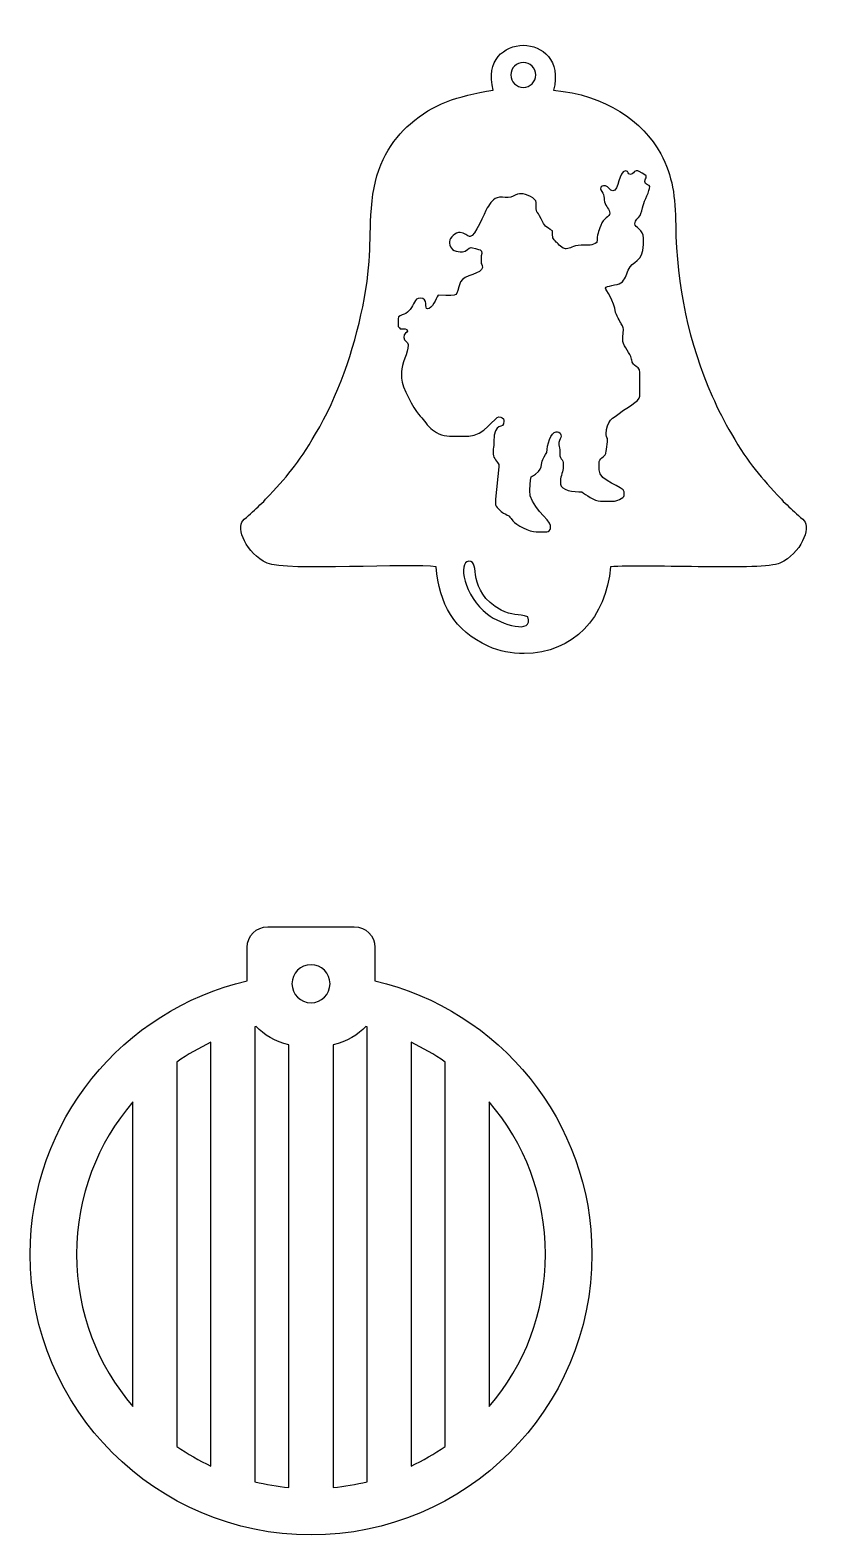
# Model space of a CAD drawing. Header units: centimetres. Extents: x 1 to 127, y -92 to 6.
# Drawn here: x 62.65 to 75.48, y -63.11 to -38.36 of the extents above; entities that cross this region are included whole.
import ezdxf

# ---------------------------------------------------------------- set-up
doc = ezdxf.new("R2010")
doc.units = ezdxf.units.CM
doc.header["$MEASUREMENT"] = 0
doc.layers.add('layer 1', color=7, linetype='Continuous')

msp = doc.modelspace()

# ---------------------------------------------------------------- linework, layer by layer
at = {"layer": 'layer 1', "color": 250}
for points, knots in [([(68.89694, -39.90139), (68.59023, -40.16755), (68.32749, -40.56914), (68.26781, -41.16967), (68.26781, -41.16967), (68.20072, -41.84489), (68.28377, -42.06746), (68.11426, -42.90975), (68.11426, -42.90975), (67.96807, -43.63621), (67.70325, -44.38298), (67.34068, -45.00299), (67.34068, -45.00299), (67.04225, -45.51332), (66.86793, -45.69786), (66.51923, -46.07709), (66.51923, -46.07709), (66.43289, -46.17098), (66.36002, -46.22747), (66.27054, -46.31324), (66.27054, -46.31324), (66.23758, -46.34481), (66.16607, -46.40578), (66.14396, -46.42937), (66.14396, -46.42937), (66.0346, -46.546), (66.19532, -46.96794), (66.54244, -47.12563), (66.54244, -47.12563), (66.84854, -47.26469), (68.91628, -47.12058), (69.32313, -47.18956), (69.32313, -47.18956), (69.36603, -47.79386), (69.61864, -48.24135), (70.17775, -48.49381), (70.17775, -48.49381), (70.35627, -48.57442), (70.55351, -48.61348), (70.76729, -48.61201), (70.76729, -48.61201), (71.57965, -48.60641), (72.11388, -48.02156), (72.18655, -47.18554), (72.18655, -47.18554), (72.4388, -47.16752), (73.19501, -47.18099), (73.72622, -47.18558), (73.72622, -47.18558), (74.29291, -47.19379), (74.82574, -47.19098), (74.96958, -47.12563), (74.96958, -47.12563), (75.3167, -46.96794), (75.47742, -46.546), (75.36806, -46.42937), (75.36806, -46.42937), (75.34595, -46.40578), (75.27444, -46.34481), (75.24148, -46.31324), (75.24148, -46.31324), (75.152, -46.22747), (75.07913, -46.17098), (74.99279, -46.07709), (74.99279, -46.07709), (74.64409, -45.69786), (74.46977, -45.51332), (74.17134, -45.00299), (74.17134, -45.00299), (74.05623, -44.80615), (73.95097, -44.59653), (73.85624, -44.37884), (73.85624, -44.37884), (73.47312, -43.5073), (73.26927, -42.57799), (73.25661, -41.56986), (73.25661, -41.56986), (73.25078, -41.10668), (73.20696, -40.76003), (73.00973, -40.39676), (73.00973, -40.39676), (72.71755, -39.85859), (72.0967, -39.42338), (71.24928, -39.35186), (71.24928, -39.35186), (71.50449, -38.36165), (69.99861, -38.37051), (70.25937, -39.34816), (70.25937, -39.34816), (69.64643, -39.45288), (69.27489, -39.57345), (68.89694, -39.90139)], [0, 0, 0, 0, 0.04166667, 0.04166667, 0.04166667, 0.04166667, 0.08333333, 0.08333333, 0.08333333, 0.08333333, 0.125, 0.125, 0.125, 0.125, 0.16666667, 0.16666667, 0.16666667, 0.16666667, 0.20833333, 0.20833333, 0.20833333, 0.20833333, 0.25, 0.25, 0.25, 0.25, 0.29166667, 0.29166667, 0.29166667, 0.29166667, 0.33333333, 0.33333333, 0.33333333, 0.33333333, 0.375, 0.375, 0.375, 0.375, 0.41666667, 0.41666667, 0.41666667, 0.41666667, 0.45833333, 0.45833333, 0.45833333, 0.45833333, 0.5, 0.5, 0.5, 0.5, 0.54166667, 0.54166667, 0.54166667, 0.54166667, 0.58333333, 0.58333333, 0.58333333, 0.58333333, 0.625, 0.625, 0.625, 0.625, 0.66666667, 0.66666667, 0.66666667, 0.66666667, 0.70833333, 0.70833333, 0.70833333, 0.70833333, 0.75, 0.75, 0.75, 0.75, 0.79166667, 0.79166667, 0.79166667, 0.79166667, 0.83333333, 0.83333333, 0.83333333, 0.83333333, 0.875, 0.875, 0.875, 0.875, 0.91666667, 0.91666667, 0.91666667, 0.91666667, 1, 1, 1, 1]), ([(70.75268, -39.30408), (70.63947, -39.30408), (70.5477, -39.21231), (70.5477, -39.0991), (70.5477, -39.0991), (70.5477, -38.98588), (70.63947, -38.89412), (70.75268, -38.89412), (70.75268, -38.89412), (70.86589, -38.89412), (70.95767, -38.98588), (70.95767, -39.0991), (70.95767, -39.0991), (70.95767, -39.21231), (70.86589, -39.30408), (70.75268, -39.30408)], [0, 0, 0, 0, 0.2, 0.2, 0.2, 0.2, 0.4, 0.4, 0.4, 0.4, 0.6, 0.6, 0.6, 0.6, 1, 1, 1, 1]), ([(72.22075, -41.00592), (72.32635, -41.00592), (72.32097, -40.6768), (72.43236, -40.6768), (72.43236, -40.6768), (72.49104, -40.6768), (72.46079, -40.73556), (72.51463, -40.73556), (72.51463, -40.73556), (72.56217, -40.73556), (72.56112, -40.6768), (72.60867, -40.6768), (72.60867, -40.6768), (72.60867, -40.6768), (72.63219, -40.6768), (72.63219, -40.6768), (72.63219, -40.6768), (72.63223, -40.6768), (72.77324, -40.74486), (72.77324, -40.75908), (72.77324, -40.75908), (72.77324, -40.81043), (72.74972, -40.80177), (72.74972, -40.85313), (72.74972, -40.85313), (72.74972, -40.91159), (72.83201, -40.90154), (72.83201, -40.9354), (72.83201, -40.9354), (72.83201, -41.00421), (72.74204, -41.16589), (72.71917, -41.24574), (72.71917, -41.24574), (72.70527, -41.29431), (72.69126, -41.37453), (72.67047, -41.40862), (72.67047, -41.40862), (72.63922, -41.45989), (72.58516, -41.48361), (72.58516, -41.54666), (72.58516, -41.54666), (72.58516, -41.60707), (72.72622, -41.6376), (72.72622, -41.78174), (72.72622, -41.78174), (72.72622, -41.78174), (72.72622, -41.88753), (72.72622, -41.88753), (72.72622, -41.88753), (72.72622, -42.18292), (72.54179, -42.14717), (72.47742, -42.30878), (72.47742, -42.30878), (72.4474, -42.38414), (72.4253, -42.47158), (72.35741, -42.51791), (72.35741, -42.51791), (72.29997, -42.55715), (72.10321, -42.56584), (72.10321, -42.60459), (72.10321, -42.60459), (72.10321, -42.62462), (72.25376, -42.82444), (72.26792, -43.00412), (72.26792, -43.00412), (72.26986, -43.02884), (72.34574, -43.16455), (72.36225, -43.1919), (72.36225, -43.1919), (72.42512, -43.29605), (72.38533, -43.29854), (72.38533, -43.43919), (72.38533, -43.43919), (72.38533, -43.43919), (72.38533, -43.45095), (72.38533, -43.45095), (72.38533, -43.45095), (72.38533, -43.53209), (72.48124, -43.64246), (72.51847, -43.72922), (72.51847, -43.72922), (72.54688, -43.79538), (72.52386, -43.82762), (72.57786, -43.86965), (72.57786, -43.86965), (72.619, -43.90168), (72.66744, -43.92488), (72.66744, -43.99166), (72.66744, -43.99166), (72.66744, -43.99166), (72.66744, -44.37957), (72.66744, -44.37957), (72.66744, -44.37957), (72.66744, -44.46504), (72.41861, -44.5926), (72.34832, -44.64819), (72.34832, -44.64819), (72.22537, -44.74543), (72.11496, -44.77962), (72.11496, -45.00259), (72.11496, -45.00259), (72.11496, -45.00259), (72.11496, -45.01434), (72.11496, -45.01434), (72.11496, -45.01434), (72.11496, -45.06517), (72.13846, -45.06171), (72.13846, -45.09663), (72.13846, -45.09663), (72.13846, -45.10085), (72.1077, -45.32408), (72.10759, -45.32435), (72.10759, -45.32435), (72.08396, -45.38397), (71.99743, -45.4019), (71.99743, -45.48453), (71.99743, -45.48453), (71.99743, -45.48453), (71.99743, -45.59032), (71.99743, -45.59032), (71.99743, -45.59032), (71.99743, -45.78156), (72.40884, -45.86924), (72.40884, -45.95472), (72.40884, -45.95472), (72.40884, -45.95472), (72.40884, -46.01351), (72.40884, -46.01351), (72.40884, -46.01351), (72.40884, -46.05918), (72.26712, -46.10754), (72.23251, -46.10754), (72.23251, -46.10754), (72.23251, -46.10754), (72.02093, -46.10754), (72.02093, -46.10754), (72.02093, -46.10754), (71.91692, -46.10754), (71.78012, -45.99813), (71.71531, -45.95472), (71.71531, -45.95472), (71.58632, -45.95472), (71.36266, -45.93077), (71.36266, -45.82543), (71.36266, -45.82543), (71.36266, -45.82543), (71.36266, -45.76666), (71.36266, -45.76666), (71.36266, -45.76666), (71.36266, -45.69517), (71.40968, -45.61478), (71.40968, -45.54331), (71.40968, -45.54331), (71.40968, -45.54331), (71.40968, -45.47278), (71.40968, -45.47278), (71.40968, -45.47278), (71.40968, -45.4462), (71.3733, -45.41303), (71.36236, -45.39078), (71.36236, -45.39078), (71.34119, -45.3477), (71.35484, -45.31812), (71.35057, -45.26151), (71.35057, -45.26151), (71.3473, -45.21812), (71.33389, -45.20063), (71.33864, -45.14372), (71.33864, -45.14372), (71.34338, -45.08707), (71.37441, -45.07279), (71.37441, -45.03785), (71.37441, -45.03785), (71.37441, -45.00789), (71.34899, -44.96732), (71.31563, -44.96732), (71.31563, -44.96732), (71.31563, -44.96732), (71.29212, -44.96732), (71.29212, -44.96732), (71.29212, -44.96732), (71.20153, -44.96732), (71.13931, -45.18719), (71.13931, -45.30822), (71.13931, -45.30822), (71.1197, -45.33749), (71.0656, -45.42017), (71.05965, -45.45189), (71.05965, -45.45189), (71.04448, -45.53282), (71.05434, -45.5641), (71.00153, -45.61712), (71.00153, -45.61712), (70.85019, -45.76914), (70.88261, -45.60283), (70.85702, -45.93198), (70.85702, -45.93198), (70.83894, -46.16479), (71.19808, -46.42301), (71.19808, -46.5072), (71.19808, -46.5072), (71.19808, -46.5072), (71.19808, -46.55422), (71.19808, -46.55422), (71.19808, -46.55422), (71.19808, -46.58164), (71.16673, -46.613), (71.13931, -46.613), (71.13931, -46.613), (71.13931, -46.613), (70.963, -46.613), (70.963, -46.613), (70.963, -46.613), (70.85704, -46.613), (70.62798, -46.49835), (70.57964, -46.43212), (70.57964, -46.43212), (70.48834, -46.30701), (70.54268, -46.37457), (70.42663, -46.30301), (70.42663, -46.30301), (70.38662, -46.27834), (70.29297, -46.20152), (70.29297, -46.1428), (70.29297, -46.1428), (70.29297, -46.1428), (70.29702, -46.07269), (70.29702, -46.07269), (70.29702, -46.07269), (70.29702, -46.07269), (70.35174, -45.54331), (70.35174, -45.54331), (70.35174, -45.54331), (70.35174, -45.54331), (70.35174, -45.5198), (70.35174, -45.5198), (70.35174, -45.5198), (70.35174, -45.48941), (70.27775, -45.41883), (70.26233, -45.36235), (70.26233, -45.36235), (70.24485, -45.29829), (70.27005, -45.20455), (70.2696, -45.13205), (70.2696, -45.13205), (70.26748, -44.76981), (70.43402, -44.95247), (70.43402, -44.79099), (70.43402, -44.79099), (70.43402, -44.79099), (70.43402, -44.77923), (70.43402, -44.77923), (70.43402, -44.77923), (70.43402, -44.74124), (70.39135, -44.72047), (70.35174, -44.72047), (70.35174, -44.72047), (70.29316, -44.72047), (70.09491, -45.03785), (69.85804, -45.03785), (69.85804, -45.03785), (69.85804, -45.03785), (69.54065, -45.03785), (69.54065, -45.03785), (69.54065, -45.03785), (69.4208, -45.03785), (69.29736, -44.9777), (69.23199, -44.91158), (69.23199, -44.91158), (69.14338, -44.82196), (69.10963, -44.7673), (69.0319, -44.67674), (69.0319, -44.67674), (68.95638, -44.58873), (68.75307, -44.22966), (68.75307, -44.08571), (68.75307, -44.08571), (68.75307, -44.08571), (68.75307, -43.97991), (68.75307, -43.97991), (68.75307, -43.97991), (68.75307, -43.85483), (68.85886, -43.65894), (68.85886, -43.54498), (68.85886, -43.54498), (68.85886, -43.54498), (68.85886, -43.53323), (68.85886, -43.53323), (68.85886, -43.53323), (68.85886, -43.48202), (68.78833, -43.47753), (68.78833, -43.41567), (68.78833, -43.41567), (68.78833, -43.34439), (68.84711, -43.33252), (68.84711, -43.30987), (68.84711, -43.30987), (68.84711, -43.25773), (68.78404, -43.27462), (68.72957, -43.27462), (68.72957, -43.27462), (68.71335, -43.2504), (68.6943, -43.2441), (68.6943, -43.21584), (68.6943, -43.21584), (68.6943, -43.21584), (68.6943, -43.11004), (68.6943, -43.11004), (68.6943, -43.11004), (68.6943, -43.05817), (68.75403, -43.04923), (68.79513, -43.03457), (68.79513, -43.03457), (68.83999, -43.01858), (68.86051, -42.9845), (68.89129, -42.95438), (68.89129, -42.95438), (68.96494, -42.88227), (68.95664, -42.76917), (69.05869, -42.76917), (69.05869, -42.76917), (69.20302, -42.76917), (69.12122, -42.94548), (69.17626, -42.94548), (69.17626, -42.94548), (69.25733, -42.94548), (69.31594, -42.77683), (69.35258, -42.72215), (69.35258, -42.72215), (69.75029, -42.72215), (69.61501, -42.75846), (69.72112, -42.50295), (69.72112, -42.50295), (69.77311, -42.37782), (70.08137, -42.37411), (70.08137, -42.2637), (70.08137, -42.2637), (70.08137, -42.21235), (70.05786, -42.22102), (70.05786, -42.16965), (70.05786, -42.16965), (70.05786, -42.16965), (70.05786, -42.12264), (70.05786, -42.12264), (70.05786, -42.12264), (70.05786, -42.05563), (70.09225, -41.99859), (70.04116, -41.97492), (70.04116, -41.97492), (70.03204, -41.9707), (69.89547, -41.93456), (69.89329, -41.93456), (69.89329, -41.93456), (69.85398, -41.93456), (69.82328, -42.00509), (69.75224, -42.00509), (69.75224, -42.00509), (69.75224, -42.00509), (69.71698, -42.00509), (69.71698, -42.00509), (69.71698, -42.00509), (69.6182, -42.00509), (69.54065, -41.95808), (69.54065, -41.86403), (69.54065, -41.86403), (69.54065, -41.86403), (69.54065, -41.84052), (69.54065, -41.84052), (69.54065, -41.84052), (69.54065, -41.76731), (69.64119, -41.68771), (69.71698, -41.68771), (69.71698, -41.68771), (69.78656, -41.68771), (69.83975, -41.75823), (69.86979, -41.75823), (69.86979, -41.75823), (69.86979, -41.75823), (69.88155, -41.75823), (69.88155, -41.75823), (69.88155, -41.75823), (69.95347, -41.75823), (70.11386, -41.36289), (70.16136, -41.28574), (70.16136, -41.28574), (70.20879, -41.20875), (70.25245, -41.12023), (70.36328, -41.1115), (70.36328, -41.1115), (70.42301, -41.1068), (70.48992, -41.12188), (70.54674, -41.1069), (70.54674, -41.1069), (70.59708, -41.09361), (70.642, -41.05295), (70.69263, -41.05295), (70.69263, -41.05295), (70.69263, -41.05295), (70.71614, -41.05295), (70.71614, -41.05295), (70.71614, -41.05295), (70.79883, -41.05295), (70.963, -41.12941), (70.963, -41.194), (70.963, -41.194), (70.963, -41.40787), (70.97251, -41.29952), (71.04521, -41.46443), (71.04521, -41.46443), (71.1029, -41.59529), (71.12381, -41.59084), (71.23335, -41.66421), (71.23335, -41.66421), (71.23335, -41.7844), (71.23014, -41.786), (71.29498, -41.84943), (71.29498, -41.84943), (71.32246, -41.8763), (71.40296, -41.95808), (71.44494, -41.95808), (71.44494, -41.95808), (71.44494, -41.95808), (71.45669, -41.95808), (71.45669, -41.95808), (71.45669, -41.95808), (71.53165, -41.95808), (71.55296, -41.89824), (71.70347, -41.89922), (71.70347, -41.89922), (71.8371, -41.90011), (71.87918, -41.90784), (71.96215, -41.85228), (71.96215, -41.85228), (71.96215, -41.71503), (71.99107, -41.68176), (72.02439, -41.57362), (72.02439, -41.57362), (72.06535, -41.44076), (72.17374, -41.43994), (72.17374, -41.37032), (72.17374, -41.37032), (72.17374, -41.3102), (72.10631, -41.26234), (72.0864, -41.1873), (72.0864, -41.1873), (72.07257, -41.1351), (72.0877, -41.11084), (72.06856, -41.06409), (72.06856, -41.06409), (72.05874, -41.04009), (72.02093, -40.98939), (72.02093, -40.97066), (72.02093, -40.97066), (72.02093, -40.94316), (72.04043, -40.92364), (72.06795, -40.92364), (72.06795, -40.92364), (72.06795, -40.92364), (72.10321, -40.92364), (72.10321, -40.92364), (72.10321, -40.92364), (72.15199, -40.92364), (72.17196, -41.00592), (72.22075, -41.00592)], [0, 0, 0, 0, 0.00854701, 0.00854701, 0.00854701, 0.00854701, 0.01709402, 0.01709402, 0.01709402, 0.01709402, 0.02564103, 0.02564103, 0.02564103, 0.02564103, 0.03418803, 0.03418803, 0.03418803, 0.03418803, 0.04273504, 0.04273504, 0.04273504, 0.04273504, 0.05128205, 0.05128205, 0.05128205, 0.05128205, 0.05982906, 0.05982906, 0.05982906, 0.05982906, 0.06837607, 0.06837607, 0.06837607, 0.06837607, 0.07692308, 0.07692308, 0.07692308, 0.07692308, 0.08547009, 0.08547009, 0.08547009, 0.08547009, 0.09401709, 0.09401709, 0.09401709, 0.09401709, 0.1025641, 0.1025641, 0.1025641, 0.1025641, 0.11111111, 0.11111111, 0.11111111, 0.11111111, 0.11965812, 0.11965812, 0.11965812, 0.11965812, 0.12820513, 0.12820513, 0.12820513, 0.12820513, 0.13675214, 0.13675214, 0.13675214, 0.13675214, 0.14529915, 0.14529915, 0.14529915, 0.14529915, 0.15384615, 0.15384615, 0.15384615, 0.15384615, 0.16239316, 0.16239316, 0.16239316, 0.16239316, 0.17094017, 0.17094017, 0.17094017, 0.17094017, 0.17948718, 0.17948718, 0.17948718, 0.17948718, 0.18803419, 0.18803419, 0.18803419, 0.18803419, 0.1965812, 0.1965812, 0.1965812, 0.1965812, 0.20512821, 0.20512821, 0.20512821, 0.20512821, 0.21367521, 0.21367521, 0.21367521, 0.21367521, 0.22222222, 0.22222222, 0.22222222, 0.22222222, 0.23076923, 0.23076923, 0.23076923, 0.23076923, 0.23931624, 0.23931624, 0.23931624, 0.23931624, 0.24786325, 0.24786325, 0.24786325, 0.24786325, 0.25641026, 0.25641026, 0.25641026, 0.25641026, 0.26495726, 0.26495726, 0.26495726, 0.26495726, 0.27350427, 0.27350427, 0.27350427, 0.27350427, 0.28205128, 0.28205128, 0.28205128, 0.28205128, 0.29059829, 0.29059829, 0.29059829, 0.29059829, 0.2991453, 0.2991453, 0.2991453, 0.2991453, 0.30769231, 0.30769231, 0.30769231, 0.30769231, 0.31623932, 0.31623932, 0.31623932, 0.31623932, 0.32478632, 0.32478632, 0.32478632, 0.32478632, 0.33333333, 0.33333333, 0.33333333, 0.33333333, 0.34188034, 0.34188034, 0.34188034, 0.34188034, 0.35042735, 0.35042735, 0.35042735, 0.35042735, 0.35897436, 0.35897436, 0.35897436, 0.35897436, 0.36752137, 0.36752137, 0.36752137, 0.36752137, 0.37606838, 0.37606838, 0.37606838, 0.37606838, 0.38461538, 0.38461538, 0.38461538, 0.38461538, 0.39316239, 0.39316239, 0.39316239, 0.39316239, 0.4017094, 0.4017094, 0.4017094, 0.4017094, 0.41025641, 0.41025641, 0.41025641, 0.41025641, 0.41880342, 0.41880342, 0.41880342, 0.41880342, 0.42735043, 0.42735043, 0.42735043, 0.42735043, 0.43589744, 0.43589744, 0.43589744, 0.43589744, 0.44444444, 0.44444444, 0.44444444, 0.44444444, 0.45299145, 0.45299145, 0.45299145, 0.45299145, 0.46153846, 0.46153846, 0.46153846, 0.46153846, 0.47008547, 0.47008547, 0.47008547, 0.47008547, 0.47863248, 0.47863248, 0.47863248, 0.47863248, 0.48717949, 0.48717949, 0.48717949, 0.48717949, 0.4957265, 0.4957265, 0.4957265, 0.4957265, 0.5042735, 0.5042735, 0.5042735, 0.5042735, 0.51282051, 0.51282051, 0.51282051, 0.51282051, 0.52136752, 0.52136752, 0.52136752, 0.52136752, 0.52991453, 0.52991453, 0.52991453, 0.52991453, 0.53846154, 0.53846154, 0.53846154, 0.53846154, 0.54700855, 0.54700855, 0.54700855, 0.54700855, 0.55555556, 0.55555556, 0.55555556, 0.55555556, 0.56410256, 0.56410256, 0.56410256, 0.56410256, 0.57264957, 0.57264957, 0.57264957, 0.57264957, 0.58119658, 0.58119658, 0.58119658, 0.58119658, 0.58974359, 0.58974359, 0.58974359, 0.58974359, 0.5982906, 0.5982906, 0.5982906, 0.5982906, 0.60683761, 0.60683761, 0.60683761, 0.60683761, 0.61538462, 0.61538462, 0.61538462, 0.61538462, 0.62393162, 0.62393162, 0.62393162, 0.62393162, 0.63247863, 0.63247863, 0.63247863, 0.63247863, 0.64102564, 0.64102564, 0.64102564, 0.64102564, 0.64957265, 0.64957265, 0.64957265, 0.64957265, 0.65811966, 0.65811966, 0.65811966, 0.65811966, 0.66666667, 0.66666667, 0.66666667, 0.66666667, 0.67521368, 0.67521368, 0.67521368, 0.67521368, 0.68376068, 0.68376068, 0.68376068, 0.68376068, 0.69230769, 0.69230769, 0.69230769, 0.69230769, 0.7008547, 0.7008547, 0.7008547, 0.7008547, 0.70940171, 0.70940171, 0.70940171, 0.70940171, 0.71794872, 0.71794872, 0.71794872, 0.71794872, 0.72649573, 0.72649573, 0.72649573, 0.72649573, 0.73504274, 0.73504274, 0.73504274, 0.73504274, 0.74358974, 0.74358974, 0.74358974, 0.74358974, 0.75213675, 0.75213675, 0.75213675, 0.75213675, 0.76068376, 0.76068376, 0.76068376, 0.76068376, 0.76923077, 0.76923077, 0.76923077, 0.76923077, 0.77777778, 0.77777778, 0.77777778, 0.77777778, 0.78632479, 0.78632479, 0.78632479, 0.78632479, 0.79487179, 0.79487179, 0.79487179, 0.79487179, 0.8034188, 0.8034188, 0.8034188, 0.8034188, 0.81196581, 0.81196581, 0.81196581, 0.81196581, 0.82051282, 0.82051282, 0.82051282, 0.82051282, 0.82905983, 0.82905983, 0.82905983, 0.82905983, 0.83760684, 0.83760684, 0.83760684, 0.83760684, 0.84615385, 0.84615385, 0.84615385, 0.84615385, 0.85470085, 0.85470085, 0.85470085, 0.85470085, 0.86324786, 0.86324786, 0.86324786, 0.86324786, 0.87179487, 0.87179487, 0.87179487, 0.87179487, 0.88034188, 0.88034188, 0.88034188, 0.88034188, 0.88888889, 0.88888889, 0.88888889, 0.88888889, 0.8974359, 0.8974359, 0.8974359, 0.8974359, 0.90598291, 0.90598291, 0.90598291, 0.90598291, 0.91452991, 0.91452991, 0.91452991, 0.91452991, 0.92307692, 0.92307692, 0.92307692, 0.92307692, 0.93162393, 0.93162393, 0.93162393, 0.93162393, 0.94017094, 0.94017094, 0.94017094, 0.94017094, 0.94871795, 0.94871795, 0.94871795, 0.94871795, 0.95726496, 0.95726496, 0.95726496, 0.95726496, 0.96581197, 0.96581197, 0.96581197, 0.96581197, 0.97435897, 0.97435897, 0.97435897, 0.97435897, 0.98290598, 0.98290598, 0.98290598, 0.98290598, 1, 1, 1, 1]), ([(70.38801, -47.89954), (70.5585, -47.99258), (70.67551, -47.95574), (70.82533, -48.00691), (70.82533, -48.00691), (70.92857, -48.30602), (70.38921, -48.13968), (70.16187, -47.96519), (70.16187, -47.96519), (69.78127, -47.67308), (69.66836, -47.09894), (69.85954, -47.09602), (69.85954, -47.09602), (70.06232, -47.09289), (69.80268, -47.58014), (70.38801, -47.89954)], [0, 0, 0, 0, 0.2, 0.2, 0.2, 0.2, 0.4, 0.4, 0.4, 0.4, 0.6, 0.6, 0.6, 0.6, 1, 1, 1, 1]), ([(62.64923, -58.49005), (62.64923, -61.03897), (64.71554, -63.10527), (67.26446, -63.10527), (67.26446, -63.10527), (69.81338, -63.10527), (71.87967, -61.03897), (71.87967, -58.49005), (71.87967, -58.49005), (71.87967, -56.3027), (70.35798, -54.47083), (68.31546, -53.99513), (68.31546, -53.99513), (68.31546, -53.99513), (68.31546, -53.44463), (68.31546, -53.44463), (68.31546, -53.44463), (68.31546, -53.25797), (68.16276, -53.10527), (67.97611, -53.10527), (67.97611, -53.10527), (67.97611, -53.10527), (66.5528, -53.10527), (66.5528, -53.10527), (66.5528, -53.10527), (66.36616, -53.10527), (66.21345, -53.25797), (66.21345, -53.44463), (66.21345, -53.44463), (66.21345, -53.44463), (66.21345, -53.99513), (66.21345, -53.99513), (66.21345, -53.99513), (64.17094, -54.47083), (62.64923, -56.3027), (62.64923, -58.49005)], [0, 0, 0, 0, 0.1, 0.1, 0.1, 0.1, 0.2, 0.2, 0.2, 0.2, 0.3, 0.3, 0.3, 0.3, 0.4, 0.4, 0.4, 0.4, 0.5, 0.5, 0.5, 0.5, 0.6, 0.6, 0.6, 0.6, 0.7, 0.7, 0.7, 0.7, 0.8, 0.8, 0.8, 0.8, 1, 1, 1, 1]), ([(67.26446, -54.35527), (67.09186, -54.35527), (66.95195, -54.21537), (66.95195, -54.04277), (66.95195, -54.04277), (66.95195, -53.87017), (67.09186, -53.73027), (67.26446, -53.73027), (67.26446, -53.73027), (67.43705, -53.73027), (67.57696, -53.87017), (67.57696, -54.04277), (67.57696, -54.04277), (67.57696, -54.21537), (67.43705, -54.35527), (67.26446, -54.35527)], [0, 0, 0, 0, 0.2, 0.2, 0.2, 0.2, 0.4, 0.4, 0.4, 0.4, 0.6, 0.6, 0.6, 0.6, 1, 1, 1, 1]), ([(66.34384, -62.23171), (66.34384, -62.23171), (66.34384, -54.7484), (66.34384, -54.7484), (66.34384, -54.7484), (66.34384, -54.7484), (66.3646, -54.74337), (66.3646, -54.74337), (66.3646, -54.74337), (66.48671, -54.88215), (66.67625, -54.99035), (66.90249, -55.04697), (66.90249, -55.04697), (66.90249, -55.04697), (66.90249, -62.3258), (66.90249, -62.3258), (66.90249, -62.3258), (66.71187, -62.30803), (66.52536, -62.27622), (66.34384, -62.23171)], [0, 0, 0, 0, 0.16666667, 0.16666667, 0.16666667, 0.16666667, 0.33333333, 0.33333333, 0.33333333, 0.33333333, 0.5, 0.5, 0.5, 0.5, 0.66666667, 0.66666667, 0.66666667, 0.66666667, 1, 1, 1, 1]), ([(67.62643, -62.3258), (67.62643, -62.3258), (67.62643, -55.04697), (67.62643, -55.04697), (67.62643, -55.04697), (67.85266, -54.99033), (68.0422, -54.88216), (68.1643, -54.74337), (68.1643, -54.74337), (68.1643, -54.74337), (68.18508, -54.7484), (68.18508, -54.7484), (68.18508, -54.7484), (68.18508, -54.7484), (68.18508, -62.23171), (68.18508, -62.23171), (68.18508, -62.23171), (68.00356, -62.27622), (67.81704, -62.30803), (67.62643, -62.3258)], [0, 0, 0, 0, 0.16666667, 0.16666667, 0.16666667, 0.16666667, 0.33333333, 0.33333333, 0.33333333, 0.33333333, 0.5, 0.5, 0.5, 0.5, 0.66666667, 0.66666667, 0.66666667, 0.66666667, 1, 1, 1, 1]), ([(65.61989, -55.00525), (65.61989, -55.00525), (65.61989, -61.97486), (65.61989, -61.97486), (65.61989, -61.97486), (65.42402, -61.88227), (65.23729, -61.77361), (65.06124, -61.6507), (65.06124, -61.6507), (65.06124, -61.6507), (65.06124, -55.32941), (65.06124, -55.32941), (65.06124, -55.32941), (65.23729, -55.20648), (65.42402, -55.09782), (65.61989, -55.00525)], [0, 0, 0, 0, 0.2, 0.2, 0.2, 0.2, 0.4, 0.4, 0.4, 0.4, 0.6, 0.6, 0.6, 0.6, 1, 1, 1, 1]), ([(68.90904, -61.97486), (68.90904, -61.97486), (68.90904, -55.00525), (68.90904, -55.00525), (68.90904, -55.00525), (69.10488, -55.09785), (69.29165, -55.20646), (69.46769, -55.32941), (69.46769, -55.32941), (69.46769, -55.32941), (69.46769, -61.6507), (69.46769, -61.6507), (69.46769, -61.6507), (69.29165, -61.77365), (69.10488, -61.88225), (68.90904, -61.97486)], [0, 0, 0, 0, 0.2, 0.2, 0.2, 0.2, 0.4, 0.4, 0.4, 0.4, 0.6, 0.6, 0.6, 0.6, 1, 1, 1, 1]), ([(64.33729, -55.98532), (64.33729, -55.98532), (64.33729, -60.99478), (64.33729, -60.99478), (64.33729, -60.99478), (63.76031, -60.32132), (63.41166, -59.44647), (63.41166, -58.49005), (63.41166, -58.49005), (63.41166, -57.53363), (63.76031, -56.65878), (64.33729, -55.98532)], [0, 0, 0, 0, 0.25, 0.25, 0.25, 0.25, 0.5, 0.5, 0.5, 0.5, 1, 1, 1, 1]), ([(70.19161, -60.99478), (70.19161, -60.99478), (70.19161, -55.98532), (70.19161, -55.98532), (70.19161, -55.98532), (70.76858, -56.65882), (71.11725, -57.53363), (71.11725, -58.49005), (71.11725, -58.49005), (71.11725, -59.44647), (70.76858, -60.32128), (70.19161, -60.99478)], [0, 0, 0, 0, 0.25, 0.25, 0.25, 0.25, 0.5, 0.5, 0.5, 0.5, 1, 1, 1, 1])]:
    msp.add_open_spline(points, degree=3, knots=knots, dxfattribs=at)

doc.saveas('drawing.dxf')
